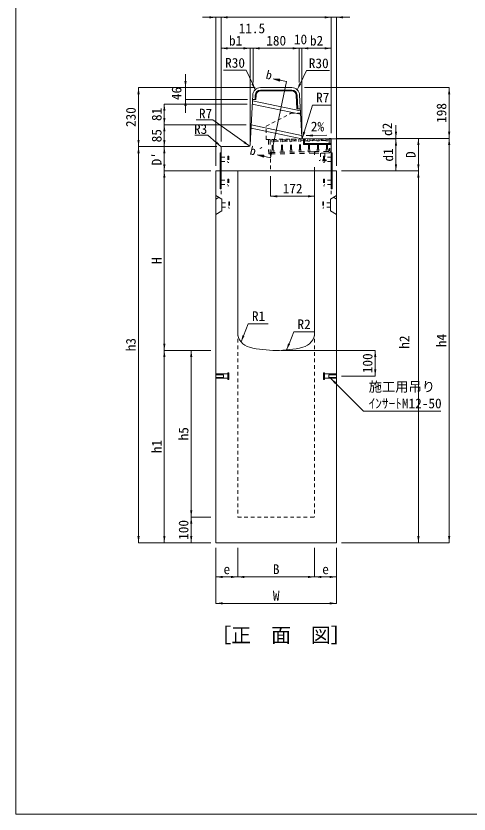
# Model space of a CAD drawing. Units: millimetres at full size. Extents: x 5964 to 125098, y -10801 to 28073.
# Drawn here: x 16562 to 18329, y -413 to 2700 of the extents above; entities that cross this region are included whole.
import ezdxf
from ezdxf.enums import TextEntityAlignment as Align

# ---------------------------------------------------------------- set-up
doc = ezdxf.new("R2010")
doc.units = ezdxf.units.MM
doc.header["$LTSCALE"] = 19
for name, pattern in [('DASHED', [7.5, 6, -1.5]), ('DASHED_SPACED', [12, 6, -6]), ('USER1', [1.35, 0.75, -0.6]), ('USER2', [28.575, 19.05, -3.175, 3.175, -3.175]), ('USER3', [2, 1, -1]), ('USER5', [1.35, 0.75, -0.6])]:
    doc.linetypes.add(name, pattern=pattern)
for name, color, linetype, lineweight in [('0_2', 7, 'Continuous', 20), ('インサート', 3, 'USER1', 9), ('グレーチング', 7, 'USER1', 5), ('ジョイント', 7, 'Continuous', 9), ('寸法線', 7, 'Continuous', 9), ('本体', 2, 'Continuous', 9), ('枠', 5, 'Continuous', 5), ('補助線', 8, 'Continuous', 13)]:
    doc.layers.add(name, color=color, linetype=linetype, lineweight=lineweight)
doc.styles.add('ＭＳ ゴシック', font='')
doc.styles.get('ＭＳ ゴシック').set_extended_font_data('MS Gothic')

# ---------------------------------------------------------------- blocks, each defined once
blk = doc.blocks.new('filled_arrow')
at = {"color": 0, "linetype": 'Continuous', "lineweight": -2}
blk.add_solid([(7.5, 1.25), (0, 0), (7.5, -1.25)], dxfattribs=at)

msp = doc.modelspace()

# ---------------------------------------------------------------- hatches: boundary and pattern name
at = {"layer": '寸法線'}
for points in [[(17589.25, 2445.14), (17564.7, 2454.73), (17591.03, 2453.62)], [(17526.87, 2148.49), (17502.33, 2158.09), (17528.66, 2156.97)]]:
    msp.add_hatch(color=256, dxfattribs=at).paths.add_polyline_path(points)

# ---------------------------------------------------------------- linework, layer by layer
at = {"layer": '0_2', "linetype": 'DASHED_SPACED', "lineweight": 9}
for p, q in [((17764.76, 2152.85), (17761.76, 2152.85)), ((17791.76, 2148.85), (17791.76, 2131.85))]:
    msp.add_line(p, q, dxfattribs=at)
at = {"layer": '0_2'}
for p, q in [((17726.76, 2070.32), (17726.76, 2095.36)), ((17361.76, 645.36), (17791.76, 645.36))]:
    msp.add_line(p, q, dxfattribs=at)
at = {"layer": 'インサート'}
for p, q in [((17361.76, 2148.85), (17388.76, 2148.85)), ((17361.76, 2148.85), (17361.76, 2131.85)), ((17388.76, 2152.85), (17391.76, 2152.85)), ((17388.76, 2152.85), (17388.76, 2127.85)), ((17391.76, 2152.85), (17391.76, 2127.85)), ((17766.63, 2165.26), (17749.63, 2164.97)), ((17749.63, 2164.97), (17750.1, 2137.97)), ((17761.76, 2152.85), (17761.76, 2127.85)), ((17764.76, 2152.85), (17761.76, 2152.85)), ((17764.76, 2152.85), (17764.76, 2127.85)), ((17791.76, 2148.85), (17764.76, 2148.85)), ((17766.63, 2165.26), (17767.1, 2138.27)), ((17361.76, 2131.85), (17388.76, 2131.85)), ((17388.76, 2127.85), (17391.76, 2127.85)), ((17771.1, 2138.34), (17746.1, 2137.9)), ((17746.1, 2137.9), (17746.15, 2134.9)), ((17771.15, 2135.34), (17746.15, 2134.9)), ((17764.76, 2127.85), (17761.76, 2127.85)), ((17791.76, 2131.85), (17764.76, 2131.85)), ((17771.1, 2138.34), (17771.15, 2135.34)), ((17361.76, 2058.86), (17388.76, 2058.86)), ((17388.76, 2062.85), (17388.76, 2037.86)), ((17388.76, 2062.85), (17391.76, 2062.85)), ((17391.76, 2062.85), (17391.76, 2037.86)), ((17761.76, 2062.85), (17761.76, 2037.86)), ((17764.76, 2062.85), (17761.76, 2062.85)), ((17764.76, 2062.85), (17764.76, 2037.86)), ((17791.76, 2058.86), (17764.76, 2058.86)), ((17361.76, 2041.85), (17388.76, 2041.85)), ((17388.76, 2037.86), (17391.76, 2037.86)), ((17764.76, 2037.86), (17761.76, 2037.86)), ((17791.76, 2041.85), (17764.76, 2041.85)), ((17364.96, 1970.85), (17391.96, 1970.85)), ((17391.96, 1974.85), (17391.96, 1949.85)), ((17391.96, 1974.85), (17394.96, 1974.85)), ((17394.96, 1974.85), (17394.96, 1949.85)), ((17758.56, 1974.85), (17758.56, 1949.85)), ((17761.56, 1974.85), (17758.56, 1974.85)), ((17761.56, 1974.85), (17761.56, 1949.85)), ((17788.56, 1970.85), (17761.56, 1970.85)), ((17364.96, 1953.85), (17391.96, 1953.85)), ((17391.96, 1949.85), (17394.96, 1949.85)), ((17761.56, 1949.85), (17758.56, 1949.85)), ((17788.56, 1953.85), (17761.56, 1953.85))]:
    msp.add_line(p, q, dxfattribs=at)
at = {"layer": 'インサート', "linetype": 'DASHED'}
for p, q in [((17387.76, 1308.1), (17391.76, 1308.1)), ((17387.76, 1282.6), (17387.76, 1308.1)), ((17391.76, 1282.6), (17391.76, 1308.1)), ((17765.76, 1308.1), (17761.76, 1308.1)), ((17761.76, 1282.6), (17761.76, 1308.1)), ((17765.76, 1282.6), (17765.76, 1308.1)), ((17341.76, 1287.1), (17341.76, 1303.6)), ((17341.76, 1303.6), (17387.76, 1303.6)), ((17341.76, 1300.6), (17371.76, 1300.6)), ((17341.76, 1290.1), (17371.76, 1290.1)), ((17341.76, 1287.1), (17387.76, 1287.1)), ((17371.76, 1290.1), (17371.76, 1300.6)), ((17387.76, 1282.6), (17391.76, 1282.6)), ((17765.76, 1282.6), (17761.76, 1282.6)), ((17811.76, 1303.6), (17765.76, 1303.6)), ((17811.76, 1287.1), (17765.76, 1287.1)), ((17781.76, 1290.1), (17781.76, 1300.6)), ((17811.76, 1300.6), (17781.76, 1300.6)), ((17811.76, 1290.1), (17781.76, 1290.1)), ((17811.76, 1287.1), (17811.76, 1303.6))]:
    msp.add_line(p, q, dxfattribs=at)
at = {"layer": 'グレーチング', "linetype": 'USER3'}
for p, q in [((17552.69, 2217.57), (17546.69, 2217.47)), ((17546.69, 2217.47), (17547.66, 2161.48)), ((17552.69, 2217.57), (17553.66, 2161.58)), ((17559.19, 2217.68), (17778.15, 2221.49)), ((17559.19, 2217.68), (17559.33, 2209.69)), ((17566.19, 2217.81), (17566.32, 2209.81)), ((17566.31, 2210.81), (17594.98, 2218.31)), ((17566.31, 2210.81), (17595.1, 2211.31)), ((17594.98, 2218.31), (17595.12, 2210.31)), ((17596.65, 2208.83), (17595.12, 2210.31)), ((17600.65, 2208.9), (17602.12, 2210.43)), ((17601.98, 2218.43), (17602.12, 2210.43)), ((17602.1, 2211.43), (17630.28, 2218.92)), ((17602.1, 2211.43), (17630.4, 2211.92)), ((17630.28, 2218.92), (17630.42, 2210.92)), ((17631.94, 2209.45), (17630.42, 2210.92)), ((17635.94, 2209.52), (17637.41, 2211.04)), ((17637.28, 2219.04), (17637.41, 2211.04)), ((17637.4, 2212.04), (17665.57, 2219.53)), ((17637.4, 2212.04), (17665.69, 2212.53)), ((17665.27, 2219.53), (17665.41, 2211.53)), ((17666.94, 2210.06), (17665.41, 2211.53)), ((17667.47, 2179.06), (17666.94, 2210.06)), ((17670.94, 2210.13), (17672.41, 2211.65)), ((17671.47, 2179.13), (17670.94, 2210.13)), ((17672.27, 2219.65), (17672.41, 2211.65)), ((17672.39, 2212.65), (17700.57, 2220.14)), ((17700.69, 2213.14), (17672.39, 2212.65)), ((17700.57, 2220.14), (17700.7, 2212.14)), ((17702.23, 2210.67), (17700.7, 2212.14)), ((17702.77, 2179.67), (17702.23, 2210.67)), ((17706.23, 2210.74), (17707.7, 2212.26)), ((17706.77, 2179.74), (17706.23, 2210.74)), ((17707.56, 2220.26), (17707.7, 2212.26)), ((17707.69, 2213.26), (17735.86, 2220.75)), ((17735.98, 2213.76), (17707.69, 2213.26)), ((17735.86, 2220.75), (17736, 2212.76)), ((17737.53, 2211.28), (17736, 2212.76)), ((17738.06, 2180.29), (17737.53, 2211.28)), ((17741.52, 2211.35), (17743, 2212.88)), ((17742.06, 2180.36), (17741.52, 2211.35)), ((17742.86, 2220.88), (17743, 2212.88)), ((17742.98, 2213.88), (17771.16, 2221.37)), ((17771.28, 2214.37), (17742.98, 2213.88)), ((17771.16, 2221.37), (17771.29, 2213.37)), ((17772.82, 2211.9), (17771.29, 2213.37)), ((17773.36, 2180.9), (17772.82, 2211.9)), ((17776.82, 2211.96), (17778.29, 2213.49)), ((17777.36, 2180.97), (17776.82, 2211.96)), ((17778.15, 2221.49), (17778.29, 2213.49)), ((17783.65, 2221.59), (17789.65, 2221.69)), ((17783.65, 2221.59), (17784.45, 2175.59)), ((17789.65, 2221.69), (17790.45, 2175.7)), ((17789.65, 2221.69), (17790.45, 2175.7)), ((17560.85, 2208.21), (17559.33, 2209.69)), ((17561.39, 2177.22), (17560.85, 2208.21)), ((17564.85, 2208.28), (17566.32, 2209.81)), ((17565.39, 2177.29), (17564.85, 2208.28)), ((17597.18, 2177.84), (17596.65, 2208.83)), ((17601.18, 2177.91), (17600.65, 2208.9)), ((17632.48, 2178.45), (17631.94, 2209.45)), ((17636.48, 2178.52), (17635.94, 2209.52)), ((17667.47, 2179.06), (17666, 2177.53)), ((17671.47, 2179.13), (17673, 2177.66)), ((17702.77, 2179.67), (17701.3, 2178.15)), ((17706.77, 2179.74), (17708.29, 2178.27)), ((17738.06, 2180.29), (17736.59, 2178.76)), ((17736.59, 2178.76), (17736.73, 2170.76)), ((17742.06, 2180.36), (17743.59, 2178.88)), ((17743.59, 2178.88), (17743.73, 2170.88)), ((17773.36, 2180.9), (17771.88, 2179.37)), ((17771.88, 2179.37), (17772.02, 2171.38)), ((17777.36, 2180.97), (17778.88, 2179.5)), ((17778.88, 2179.5), (17779.02, 2171.5)), ((17553.66, 2161.58), (17547.66, 2161.48)), ((17553.56, 2167.58), (17727.53, 2170.6)), ((17553.66, 2161.58), (17727.63, 2164.6)), ((17561.39, 2177.22), (17559.92, 2175.69)), ((17559.92, 2175.69), (17560.06, 2167.69)), ((17560.06, 2167.69), (17567.05, 2167.81)), ((17565.39, 2177.29), (17566.92, 2175.81)), ((17566.92, 2175.81), (17567.05, 2167.81)), ((17597.18, 2177.84), (17595.71, 2176.31)), ((17595.71, 2176.31), (17595.85, 2168.31)), ((17595.85, 2168.31), (17602.85, 2168.44)), ((17601.18, 2177.91), (17602.71, 2176.43)), ((17602.71, 2176.43), (17602.85, 2168.44)), ((17632.48, 2178.45), (17631.01, 2176.93)), ((17631.01, 2176.93), (17631.14, 2168.93)), ((17631.14, 2168.93), (17638.14, 2169.05)), ((17636.48, 2178.52), (17638, 2177.05)), ((17638, 2177.05), (17638.14, 2169.05)), ((17666, 2177.53), (17666.14, 2169.54)), ((17673.14, 2169.66), (17666.14, 2169.54)), ((17673, 2177.66), (17673.14, 2169.66)), ((17701.3, 2178.15), (17701.43, 2170.15)), ((17708.43, 2170.27), (17701.43, 2170.15)), ((17708.29, 2178.27), (17708.43, 2170.27)), ((17780.52, 2171.52), (17727.53, 2170.6)), ((17727.53, 2170.6), (17727.63, 2164.6)), ((17780.63, 2165.52), (17727.63, 2164.6)), ((17743.73, 2170.88), (17736.73, 2170.76)), ((17779.02, 2171.5), (17772.02, 2171.38))]:
    msp.add_line(p, q, dxfattribs=at)
for radius, start, end in [(4, 270.99562, 0.99536), (10, 270.99553, 0.99532)]:
    msp.add_arc((17780.45, 2175.52), radius, start, end, dxfattribs=at)
at = {"layer": 'ジョイント'}
for p, q in [((17358.56, 2165.36), (17361.76, 2165.36)), ((17358.56, 2165.36), (17358.56, 2025.36)), ((17361.76, 2165.36), (17361.76, 2025.36)), ((17791.76, 2165.36), (17794.96, 2165.36)), ((17791.76, 2165.36), (17791.76, 2025.36)), ((17794.96, 2165.36), (17794.96, 2025.36)), ((17358.56, 2025.36), (17361.76, 2025.36)), ((17791.76, 2025.36), (17794.96, 2025.36))]:
    msp.add_line(p, q, dxfattribs=at)
at = {"layer": 'ジョイント', "linetype": 'USER5', "lineweight": 5}
for p, q in [((17358.56, 2155.36), (17361.76, 2155.36)), ((17791.76, 2155.36), (17794.96, 2155.36)), ((17358.56, 2110.36), (17361.76, 2110.36)), ((17791.76, 2110.36), (17794.96, 2110.36)), ((17358.56, 2080.36), (17361.76, 2080.36)), ((17791.76, 2080.36), (17794.96, 2080.36)), ((17358.56, 2035.36), (17361.76, 2035.36)), ((17791.76, 2035.36), (17794.96, 2035.36))]:
    msp.add_line(p, q, dxfattribs=at)
at = {"layer": '寸法線'}
for p, q in [((17289.76, 2694.49), (17413.76, 2694.49)), ((17341.76, 2115.36), (17341.76, 2694.49)), ((17361.76, 2210.35), (17361.76, 2694.49)), ((17361.76, 2694.49), (17791.76, 2694.49)), ((17361.76, 2210.35), (17361.76, 2694.49)), ((17863.76, 2694.49), (17739.76, 2694.49)), ((17791.76, 2242.35), (17791.76, 2694.49)), ((17791.76, 2242.35), (17791.76, 2694.49)), ((17811.76, 2115.36), (17811.76, 2694.49)), ((17361.76, 2573.57), (17475.26, 2573.57)), ((17361.76, 2210.35), (17361.76, 2573.57)), ((17423.26, 2573.57), (17538.76, 2573.57)), ((17475.26, 2210.35), (17475.26, 2573.57)), ((17475.26, 2210.35), (17475.26, 2573.57)), ((17486.76, 2440.36), (17486.76, 2573.57)), ((17486.76, 2573.57), (17666.76, 2573.57)), ((17486.76, 2440.36), (17486.76, 2573.57)), ((17614.76, 2573.57), (17728.76, 2573.57)), ((17666.76, 2440.36), (17666.76, 2573.57)), ((17666.76, 2440.36), (17666.76, 2573.57)), ((17676.76, 2240.35), (17676.76, 2573.57)), ((17676.76, 2573.57), (17791.76, 2573.57)), ((17676.76, 2240.35), (17676.76, 2573.57)), ((17791.76, 2242.35), (17791.76, 2573.57)), ((17223.01, 2322.41), (17223.01, 2472.36)), ((17617.26, 2443.66), (17564.7, 2454.73)), ((17039.79, 2190.35), (17039.79, 2420.36)), ((17466.76, 2420.36), (17039.79, 2420.36)), ((17495.3, 2420.36), (17223.01, 2420.36)), ((17686.76, 2420.36), (18251.45, 2420.36)), ((18251.45, 2420.36), (18251.45, 2222.33)), ((17464.46, 2374.41), (17223.01, 2374.41)), ((17140.43, 2275.36), (17140.43, 2356.26)), ((17463.56, 2356.26), (17140.43, 2356.26)), ((17140.43, 2190.35), (17140.43, 2275.36)), ((17459.51, 2275.36), (17140.43, 2275.36)), ((17459.51, 2275.36), (17140.43, 2275.36)), ((18043.85, 2274.33), (18043.85, 2168.35)), ((17742.52, 2220.35), (18043.85, 2220.35)), ((17810.68, 2222.33), (18251.45, 2222.33)), ((17810.68, 2222.33), (18251.45, 2222.33)), ((17900.5, 2222.33), (18043.85, 2222.33)), ((17900.5, 2222.33), (18131.5, 2222.33)), ((17901.48, 2220.35), (18043.85, 2220.35)), ((18043.85, 2220.35), (18043.85, 2095.36)), ((18131.5, 2222.33), (18131.5, 2095.36)), ((18251.45, 2222.33), (18251.45, 645.36)), ((17039.79, 645.36), (17039.79, 2190.35)), ((17344.76, 2190.35), (17039.79, 2190.35)), ((17344.76, 2190.35), (17039.79, 2190.35)), ((17140.43, 2190.35), (17140.43, 2095.36)), ((17344.76, 2190.35), (17140.43, 2190.35)), ((17344.76, 2190.35), (17140.43, 2190.35)), ((17554.77, 2147.04), (17502.33, 2158.09)), ((17321.76, 2095.36), (17140.43, 2095.36)), ((17140.43, 2095.36), (17140.43, 1395.35)), ((17321.76, 2095.36), (17140.43, 2095.36)), ((17831.76, 2095.36), (18043.85, 2095.36)), ((17831.76, 2095.36), (18131.5, 2095.36)), ((17831.76, 2095.36), (18131.5, 2095.36)), ((18131.5, 2095.36), (18131.5, 645.36)), ((17554.69, 2075.36), (17554.69, 1996.52)), ((17726.76, 2075.36), (17726.76, 1996.52)), ((17554.69, 1996.52), (17726.76, 1996.52)), ((17321.76, 1395.35), (17140.43, 1395.35)), ((17140.43, 1395.35), (17140.43, 645.36)), ((17321.76, 1395.35), (17140.43, 1395.35)), ((17245.3, 745.36), (17245.3, 1395.35)), ((17321.76, 1395.35), (17245.3, 1395.35)), ((17596.76, 1395.35), (17963.08, 1395.35)), ((17963.08, 1395.35), (17963.08, 1295.35)), ((17831.76, 1295.35), (17963.08, 1295.35)), ((17321.76, 745.36), (17245.3, 745.36)), ((17245.3, 645.36), (17245.3, 745.36)), ((17321.76, 745.36), (17245.3, 745.36)), ((17321.76, 645.36), (17039.79, 645.36)), ((17321.76, 645.36), (17140.43, 645.36)), ((17321.76, 645.36), (17245.3, 645.36)), ((17341.76, 625.36), (17341.76, 512)), ((17341.76, 625.36), (17341.76, 409)), ((17426.76, 625.36), (17426.76, 512)), ((17426.76, 625.36), (17426.76, 512)), ((17726.76, 625.36), (17726.76, 512)), ((17726.76, 625.36), (17726.76, 512)), ((17811.76, 625.36), (17811.76, 512)), ((17811.76, 625.36), (17811.76, 409)), ((17831.76, 645.36), (18251.45, 645.36)), ((17901.58, 645.36), (18131.5, 645.36)), ((17341.76, 512), (17426.76, 512)), ((17426.76, 512), (17726.76, 512)), ((17726.76, 512), (17811.76, 512)), ((17341.76, 409), (17811.76, 409))]:
    msp.add_line(p, q, dxfattribs=at)
at = {"layer": '寸法線', "linetype": 'USER2'}
msp.add_line((17554.77, 2147.04), (17617.26, 2443.66), dxfattribs=at)
at = {"layer": '寸法線'}
for points in [[(17494.62, 2412.09), (17483.88, 2435.77), (17459.8, 2488.82), (17370.77, 2488.82)], [(17658.9, 2412.09), (17670.25, 2435.48), (17695.41, 2487.31), (17784.44, 2487.31)], [(17678.63, 2222.36), (17686.34, 2247.19), (17718.91, 2352.07), (17788.42, 2352.07)], [(17473.43, 2192.28), (17452.3, 2207.44), (17329.79, 2295.31), (17264.26, 2295.31)], [(17362.64, 2189.48), (17343.07, 2206.6), (17310.52, 2235.08), (17259.07, 2234.88)], [(17693.12, 2233.03), (17719.11, 2233.73), (17774.33, 2235.22)], [(17439.69, 1428.67), (17449.24, 1452.85), (17467.68, 1499.55), (17545.23, 1499.55)], [(17617.43, 1397.19), (17626.98, 1421.38), (17645.42, 1468.07), (17722.97, 1468.07)], [(17788.76, 1287.1), (17917.61, 1158.26), (18218.82, 1158.26)]]:
    msp.add_lwpolyline(points, dxfattribs=at)
at = {"layer": '寸法線', "lineweight": 13}
for points in [[(17589.25, 2445.14), (17564.7, 2454.73), (17591.03, 2453.62)], [(17526.87, 2148.49), (17502.33, 2158.09), (17528.66, 2156.97)]]:
    msp.add_lwpolyline(points, close=True, dxfattribs=at)
at = {"layer": '本体', "lineweight": 20}
for p, q in [((17515.3, 2420.36), (17638.22, 2420.36)), ((17475.59, 2197.01), (17485.33, 2391.85)), ((17676.42, 2227.12), (17668.19, 2391.85)), ((17683.53, 2220.47), (17791.76, 2222.35)), ((17791.76, 2095.36), (17791.76, 2222.35)), ((17361.76, 2187.35), (17361.76, 2095.36)), ((17468.6, 2190.35), (17364.76, 2190.35)), ((17811.76, 2095.36), (17341.76, 2095.36)), ((17341.76, 2095.36), (17341.76, 645.36)), ((17426.76, 1465.88), (17426.76, 2095.36)), ((17811.76, 645.36), (17811.76, 2095.36)), ((17726.76, 1465.88), (17726.76, 2035.32)), ((17341.76, 645.36), (17811.76, 645.36))]:
    msp.add_line(p, q, dxfattribs=at)
at = {"layer": '本体', "color": 4, "lineweight": 5}
for p, q in [((17515.3, 2410.35), (17638.22, 2410.35)), ((17515.3, 2407.36), (17638.22, 2407.36)), ((17484.46, 2374.41), (17497.48, 2374.41)), ((17495.32, 2391.35), (17494.47, 2374.41)), ((17498.32, 2391.2), (17497.48, 2374.41)), ((17657.87, 2337.77), (17655.2, 2391.2)), ((17660.88, 2337.77), (17658.2, 2391.35)), ((17670.89, 2337.77), (17657.87, 2337.77)), ((17682.76, 2198.35), (17682.76, 2220.34)), ((17686.76, 2202.35), (17686.76, 2220.52)), ((17682.76, 2198.35), (17686.76, 2202.35)), ((17682.76, 2198.35), (17791.76, 2198.35)), ((17686.76, 2202.35), (17791.76, 2202.35))]:
    msp.add_line(p, q, dxfattribs=at)
at = {"layer": '本体'}
for p, q in [((17671.28, 2330), (17484.21, 2369.41)), ((17671.95, 2316.57), (17483.56, 2356.26)), ((17676.08, 2233.95), (17479.51, 2275.36)), ((17676.75, 2220.52), (17478.85, 2262.21)), ((17341.76, 1999.35), (17364.96, 1984.85)), ((17811.76, 1999.35), (17788.56, 1984.85)), ((17364.96, 1984.85), (17364.96, 1939.85)), ((17788.56, 1984.85), (17788.56, 1939.85)), ((17341.76, 1925.35), (17364.96, 1939.85)), ((17811.76, 1925.35), (17788.56, 1939.85))]:
    msp.add_line(p, q, dxfattribs=at)
at = {"layer": '本体', "linetype": 'USER1'}
for p, q in [((17537.57, 2270.35), (17634.46, 2320.35)), ((17634.46, 2320.35), (17671.76, 2320.35)), ((17537.57, 2217.94), (17537.57, 2270.35)), ((17537.57, 2217.94), (17683.53, 2220.47)), ((17554.69, 2167.6), (17554.69, 2095.36)), ((17726.76, 2158.76), (17726.76, 2170.59)), ((17361.76, 2095.36), (17361.76, 1998.35)), ((17726.76, 2095.36), (17726.76, 2115.66)), ((17791.76, 2095.36), (17791.76, 1998.35)), ((17341.76, 1985.85), (17361.76, 1998.35)), ((17811.76, 1985.85), (17791.76, 1998.35)), ((17426.76, 1465.88), (17426.76, 745.36)), ((17726.76, 1465.88), (17726.76, 745.36)), ((17426.76, 745.36), (17726.76, 745.36))]:
    msp.add_line(p, q, dxfattribs=at)
at = {"layer": '本体', "lineweight": 20}
for centre, radius, start, end in [((17515.3, 2390.36), 30, 90, 177.13773), ((17638.22, 2390.36), 30, 2.86259, 90), ((17683.41, 2227.47), 7, 182.86259, 270.99344), ((17364.76, 2187.35), 3, 90, 180), ((17468.6, 2197.35), 7, 270, 357.13773), ((17486.76, 1465.88), 60, 180, 256.65785), ((17666.76, 1465.88), 60, 283.34237, 0), ((17576.76, 1845.35), 450, 256.65777, 283.34225)]:
    msp.add_arc(centre, radius, start, end, dxfattribs=at)
at = {"layer": '本体', "color": 4, "lineweight": 5}
for centre, radius, start, end in [((17515.3, 2390.35), 20, 90, 177.13758), ((17515.3, 2390.35), 17, 90, 177.13758), ((17638.22, 2390.35), 20, 2.8624, 90), ((17638.22, 2390.35), 17, 2.8624, 90)]:
    msp.add_arc(centre, radius, start, end, dxfattribs=at)
at = {"layer": '枠', "lineweight": 20}
for q in [(16561.67, 5101.59), (24561.67, -412.69)]:
    msp.add_line((16561.67, -412.69), q, dxfattribs=at)
at = {"layer": '補助線'}
for p, q in [((17358.56, 2095.36), (17361.76, 2095.36)), ((17791.76, 2095.36), (17794.96, 2095.36))]:
    msp.add_line(p, q, dxfattribs=at)

# ---------------------------------------------------------------- block references
at = {"layer": '寸法線', "xscale": 3.47, "yscale": 3.47}
for p, rotation in [((17341.76, 2694.49), 180), ((17791.76, 2694.49), 180), ((17791.76, 2694.49), 180), ((17475.26, 2573.57), 180), ((17475.26, 2573.57), 180), ((17666.76, 2573.57), 180), ((17666.76, 2573.57), 180), ((17791.76, 2573.57), 180), ((17223.01, 2420.36), 90), ((17494.62, 2412.09), 114.4), ((17658.9, 2412.09), 64.1), ((17039.79, 2420.36), 270), ((18251.45, 2420.36), 270), ((17223.01, 2374.41), 270), ((17140.43, 2356.26), 270), ((17140.43, 2275.36), 90), ((17140.43, 2275.36), 270), ((17678.63, 2222.36), 72.8), ((18043.85, 2222.33), 90), ((18251.45, 2222.33), 90), ((17039.79, 2190.35), 90), ((17140.43, 2190.35), 90), ((17362.64, 2189.48), 138.8), ((17473.43, 2192.28), 144.3), ((17693.12, 2233.03), 1.5), ((18043.85, 2220.35), 270), ((18043.85, 2220.35), 270), ((18131.5, 2222.33), 270), ((18251.45, 2222.33), 270), ((17039.79, 2190.35), 270), ((17140.43, 2190.35), 270), ((17140.43, 2095.36), 90), ((18043.85, 2095.36), 90), ((18131.5, 2095.36), 90), ((17140.43, 2095.36), 270), ((18131.5, 2095.36), 270), ((17726.76, 1996.52), 180), ((17439.69, 1428.67), 68.5), ((17140.43, 1395.35), 90), ((17617.43, 1397.19), 68.5), ((17140.43, 1395.35), 270), ((17245.3, 1395.35), 270), ((17963.08, 1395.35), 270), ((17963.08, 1295.35), 90), ((17788.76, 1287.1), 315), ((17245.3, 745.36), 90), ((17245.3, 745.36), 270), ((17039.79, 645.36), 90), ((17140.43, 645.36), 90), ((17245.3, 645.36), 90), ((18131.5, 645.36), 90), ((18251.45, 645.36), 90), ((17426.76, 512), 180), ((17726.76, 512), 180), ((17811.76, 512), 180), ((17811.76, 409), 180)]:
    msp.add_blockref('filled_arrow', p, dxfattribs=dict(at, rotation=rotation))
for p in [(17361.76, 2694.49), (17361.76, 2694.49), (17811.76, 2694.49), (17361.76, 2573.57), (17486.76, 2573.57), (17486.76, 2573.57), (17676.76, 2573.57), (17676.76, 2573.57), (17554.69, 1996.52), (17341.76, 512), (17426.76, 512), (17726.76, 512), (17341.76, 409)]:
    msp.add_blockref('filled_arrow', p, dxfattribs=at)

# ---------------------------------------------------------------- texts
at = {"layer": '0_2', "style": 'ＭＳ ゴシック'}
for s, p in [('R30', (17416.33, 2516.86)), ('R30', (17742.74, 2515.35)), ('R7', (17758.33, 2381.81)), ('R7', (17301.27, 2318.97)), ('R3', (17282.01, 2258.74)), ('2%', (17737.66, 2268.62)), ('R1', (17507.97, 1528.79)), ('R2', (17685.7, 1497.31))]:
    msp.add_text(s, height=37.98, dxfattribs=at).set_placement(p, align=Align.MIDDLE_CENTER)
for s, rotation, p in [('b', 346.002, (17531.7, 2446.74)), ('b´', 346, (17469.21, 2151.01))]:
    msp.add_text(s, height=33.23, rotation=rotation, dxfattribs=at).set_placement(p, align=Align.BOTTOM_LEFT)
msp.add_text('［正\u3000面\u3000図］', height=56.96, dxfattribs=at).set_placement((17323.52, 239.28), align=Align.BOTTOM_LEFT)
at = {"layer": '寸法線', "style": 'ＭＳ ゴシック'}
for s, p in [('11.5', (17482.02, 2651.56)), ('b1', (17418.51, 2603.57)), ('180', (17576.76, 2603.57)), ('10', (17671.76, 2608.57)), ('b2', (17734.26, 2603.57)), ('172', (17640.73, 2026.52)), ('B', (17576.76, 542)), ('e', (17384.26, 542)), ('e', (17769.26, 542)), ('W', (17576.76, 439))]:
    msp.add_text(s, height=37.98, dxfattribs=at).set_placement(p, align=Align.MIDDLE_CENTER)
for s, p in [('46', (17188.01, 2397.38)), ('230', (17009.79, 2305.36)), ('81', (17110.43, 2315.81)), ('198', (18221.45, 2321.34)), ('d2', (18010.01, 2257.78)), ('85', (17110.43, 2232.85)), ('d1', (18013.85, 2157.86)), ("D'", (17110.43, 2142.86)), ('D', (18101.5, 2158.84)), ('H', (17110.43, 1745.35)), ('h3', (17009.79, 1417.86)), ('h2', (18076.69, 1427.67)), ('h4', (18221.45, 1433.84)), ('100', (17933.08, 1345.35)), ('h5', (17215.3, 1070.35)), ('h1', (17110.43, 1020.35)), ('100', (17215.3, 695.36))]:
    msp.add_text(s, height=37.98, rotation=90, dxfattribs=at).set_placement(p, align=Align.MIDDLE_CENTER)
for s, p in [('施工用吊り', (17937.61, 1223.36)), ('ｲﾝｻｰﾄM12-50', (17937.61, 1158.36))]:
    msp.add_text(s, height=37.98, dxfattribs=at).set_placement(p, align=Align.BOTTOM_LEFT)

doc.saveas('drawing.dxf')
